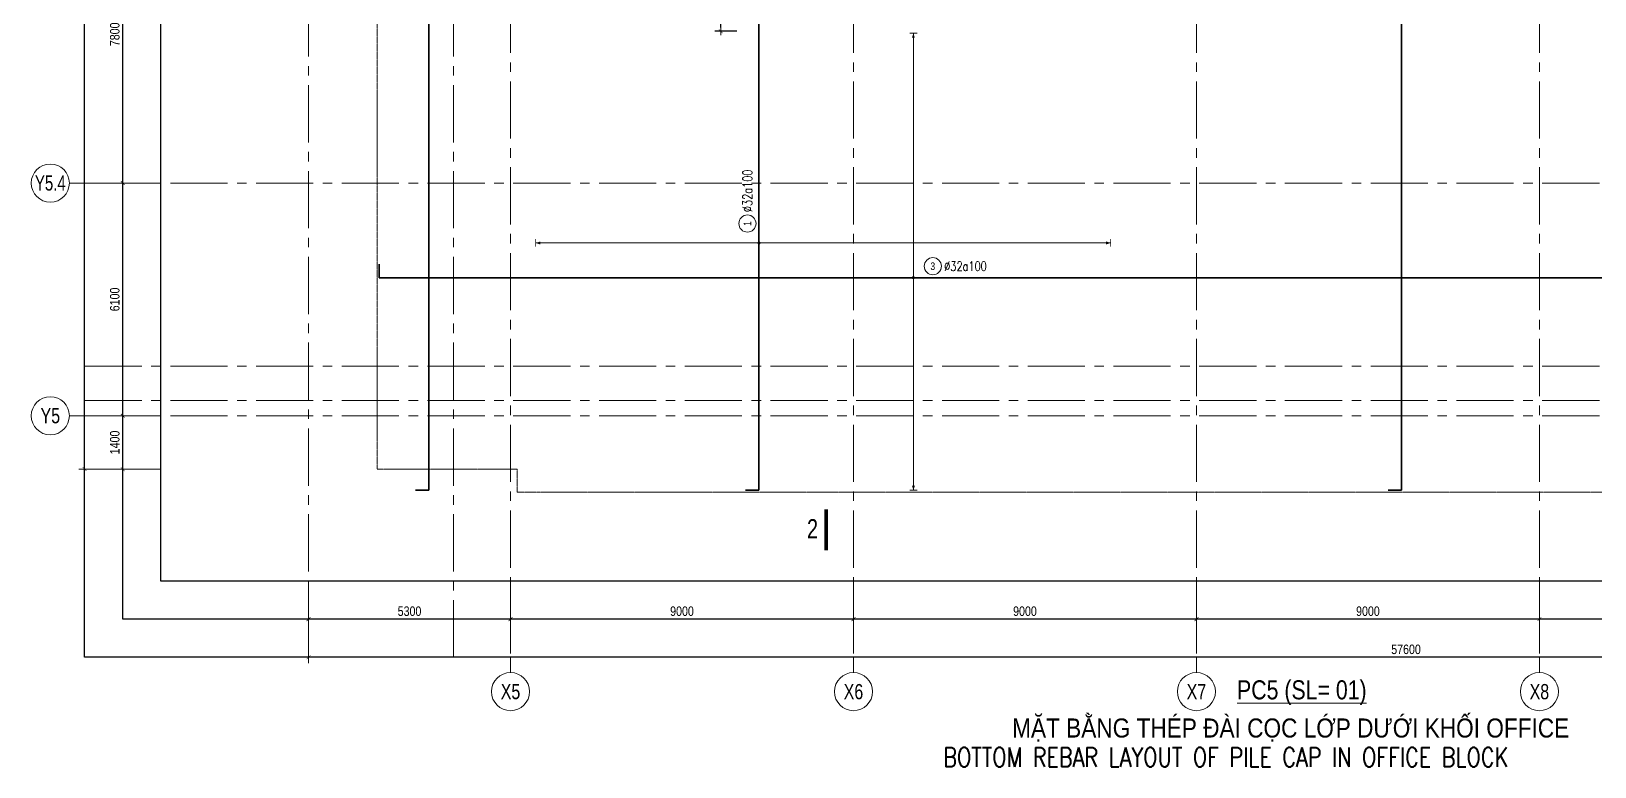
# Model space of a CAD drawing. Header units: millimetres. Extents: x -134772 to 596971, y -129535 to 35703.
# Drawn here: x 81846 to 122874, y -42678 to -23397 of the extents above; entities that cross this region are included whole.
import ezdxf
from ezdxf.enums import TextEntityAlignment as Align

# ---------------------------------------------------------------- set-up
doc = ezdxf.new("R2010")
doc.units = ezdxf.units.MM
doc.header["$MEASUREMENT"] = 0
doc.linetypes.add('HIDDEN', pattern=[0.375, 0.25, -0.125])
doc.linetypes.add('POD_Grid$0$CENTER2', pattern=[1.125, 0.75, -0.125, 0.125, -0.125])
doc.layers.get('Defpoints').update_dxf_attribs({"color": 252})
for name, color, linetype, lineweight in [('NDC_S_ANNO', 7, 'Continuous', 20), ('NDC_S_CONTINUOUS', 3, 'Continuous', 20), ('NDC_S_DIM', 1, 'Continuous', 9), ('NDC_S_ENG TITLE', 3, 'Continuous', 20), ('NDC_S_REBAR', 4, 'Continuous', 35), ('NDC_S_TEXT SYMBOL', 7, 'Continuous', 20), ('NDC_S_VN TEXT', 7, 'Continuous', 9), ('POD_Grid$0$NDC_S_AXIS', 5, 'POD_Grid$0$CENTER2', 13), ('POD_Grid$0$NDC_S_SYMBOL', 1, 'Continuous', 15), ('POD_Grid$0$NDC_S_TEXT SYMBOL', 7, 'Continuous', 20)]:
    doc.layers.add(name, color=color, linetype=linetype, lineweight=lineweight)
doc.styles.add('ARIAL', font='arial.ttf', dxfattribs={"width": 0.8})
doc.styles.add('NDC_ANNO', font='', dxfattribs={"width": 0.8})
doc.styles.add('NDC_ARIAL', font='arial.ttf', dxfattribs={"width": 0.8})
doc.styles.add('NDC_EN TXT', font='romans.shx', dxfattribs={"width": 0.8})
doc.styles.add('NDC_ROMANS', font='romans.shx', dxfattribs={"width": 0.8})
doc.styles.add('POD_Grid$0$NDC_ANNO', font='', dxfattribs={"width": 0.8})
doc.styles.get('NDC_ANNO').set_extended_font_data('Dotum')
doc.styles.get('POD_Grid$0$NDC_ANNO').set_extended_font_data('Dotum')
doc.dimstyles.new('NDC_1-100', dxfattribs={"dimscale": 100, "dimtxt": 2.5, "dimasz": 1, "dimexe": 1.5, "dimexo": 0, "dimgap": 0.8, "dimtad": 1, "dimdec": 0, "dimdsep": 46, "dimtxsty": 'NDC_ARIAL', "dimblk": 'DIMMARK', "dimcen": 49999.938995, "dimdle": 1.5, "dimclrd": 1, "dimclre": 1, "dimclrt": 3, "dimadec": 0, "dimazin": 0, "dimtfac": 1, "dimtdec": 0, "dimtix": 1, "dimtmove": 2, "dimatfit": 3, "dimfxl": 1, "dimarcsym": 0})

# ---------------------------------------------------------------- blocks, each defined once
blk = doc.blocks.new('kata_block_TD')
at = {"color": 6, "linetype": 'ByBlock', "lineweight": -2, "style": 'ARIAL', "width": 0.8}
blk.add_attdef('SECTDET2', text='', height=5, dxfattribs=at).set_placement((0, 7.97), align=Align.CENTER)
at = {"color": 0, "linetype": 'ByBlock', "lineweight": -2, "style": 'ARIAL', "width": 0.8}
blk.add_attdef('SECTDET1', text='', height=5, dxfattribs=at).set_placement((0, 1.47), align=Align.CENTER)
at = {"color": 3, "lineweight": 25, "style": 'ARIAL', "width": 0.8}
blk.add_attdef('SSCALE', text='', height=2.5, dxfattribs=at).set_placement((0, -4), align=Align.CENTER)
blk = doc.blocks.new('*U51')
at = {"layer": 'POD_Grid$0$NDC_S_SYMBOL'}
blk.add_line((0, 5), (0, 9), dxfattribs=at)
blk.add_circle((0, 0), 5, dxfattribs=at)
at = {"layer": 'POD_Grid$0$NDC_S_TEXT SYMBOL', "color": 7, "style": 'POD_Grid$0$NDC_ANNO', "width": 0.8}
blk.add_attdef('GRID', text='', height=4, dxfattribs=at).set_placement((0, 0), align=Align.MIDDLE)
blk = doc.blocks.new('*U52')
at = {"layer": 'POD_Grid$0$NDC_S_SYMBOL'}
blk.add_line((5, 0), (9, 0), dxfattribs=at)
blk.add_circle((0, 0), 5, dxfattribs=at)
at = {"layer": 'POD_Grid$0$NDC_S_TEXT SYMBOL', "color": 7, "style": 'POD_Grid$0$NDC_ANNO', "width": 0.8}
blk.add_attdef('GRID', text='', height=4, rotation=270, dxfattribs=at).set_placement((0, 0), align=Align.MIDDLE)
blk = doc.blocks.new('DIMMARK')
at = {"layer": 'NDC_S_DIM', "color": 1}
blk.add_line((-1.5, 0), (1, 0), dxfattribs=at)
at = {"layer": 'NDC_S_DIM', "color": 2, "const_width": 0.15}
blk.add_lwpolyline([(-0.5, -0.5), (0.5, 0.5)], dxfattribs=at)
blk = doc.blocks.new('*D383')
at = {"layer": 'Defpoints', "color": 0, "transparency": 16777216}
for p in [(-13226, 14900), (-11226, 14900), (-11226, -27300)]:
    blk.add_point(p, dxfattribs=at)
at = {"layer": 'NDC_S_DIM', "color": 1, "lineweight": -2, "transparency": 16777216}
for p, q in [((-11226, 14900), (-13376, 14900)), ((-13226, -27200), (-13226, 14800)), ((-11226, -27300), (-13376, -27300))]:
    blk.add_line(p, q, dxfattribs=at)
at = {"layer": 'NDC_S_DIM', "color": 1, "lineweight": -2, "transparency": 16777216, "xscale": 100, "yscale": 100, "zscale": 100}
for p, rotation in [((-13226, 14900), 90), ((-13226, -27300), 270)]:
    blk.add_blockref('DIMMARK', p, dxfattribs=dict(at, rotation=rotation))
at = {"layer": 'NDC_S_DIM', "color": 3, "transparency": 16777216, "insert": (-13434, -6200), "char_height": 250, "attachment_point": 5, "rotation": 90, "style": 'NDC_ARIAL'}
blk.add_mtext('42200', dxfattribs=at)
blk = doc.blocks.new('*D384')
at = {"layer": 'Defpoints', "color": 0, "transparency": 16777216}
for p in [(-12226, -25900), (-11226, -25900), (-11226, -27300)]:
    blk.add_point(p, dxfattribs=at)
at = {"layer": 'NDC_S_DIM', "color": 1, "lineweight": -2, "transparency": 16777216}
for p, q in [((-11226, -25900), (-12376, -25900)), ((-12226, -27200), (-12226, -26000)), ((-11226, -27300), (-12376, -27300))]:
    blk.add_line(p, q, dxfattribs=at)
at = {"layer": 'NDC_S_DIM', "color": 1, "lineweight": -2, "transparency": 16777216, "xscale": 100, "yscale": 100, "zscale": 100}
for p, rotation in [((-12226, -25900), 90), ((-12226, -27300), 270)]:
    blk.add_blockref('DIMMARK', p, dxfattribs=dict(at, rotation=rotation))
at = {"layer": 'NDC_S_DIM', "color": 3, "transparency": 16777216, "insert": (-12434, -26600), "char_height": 250, "attachment_point": 5, "rotation": 90, "style": 'NDC_ARIAL'}
blk.add_mtext('1400', dxfattribs=at)
blk = doc.blocks.new('*D385')
at = {"layer": 'Defpoints', "color": 0, "transparency": 16777216}
for p in [(-12226, -19800), (-11226, -19800), (-11226, -25900)]:
    blk.add_point(p, dxfattribs=at)
at = {"layer": 'NDC_S_DIM', "color": 1, "lineweight": -2, "transparency": 16777216}
for p, q in [((-11226, -19800), (-12376, -19800)), ((-12226, -25800), (-12226, -19900)), ((-11226, -25900), (-12376, -25900))]:
    blk.add_line(p, q, dxfattribs=at)
at = {"layer": 'NDC_S_DIM', "color": 1, "lineweight": -2, "transparency": 16777216, "xscale": 100, "yscale": 100, "zscale": 100}
for p, rotation in [((-12226, -19800), 90), ((-12226, -25900), 270)]:
    blk.add_blockref('DIMMARK', p, dxfattribs=dict(at, rotation=rotation))
at = {"layer": 'NDC_S_DIM', "color": 3, "transparency": 16777216, "insert": (-12434, -22850), "char_height": 250, "attachment_point": 5, "rotation": 90, "style": 'NDC_ARIAL'}
blk.add_mtext('6100', dxfattribs=at)
blk = doc.blocks.new('*D386')
at = {"layer": 'Defpoints', "color": 0, "transparency": 16777216}
for p in [(-12226, -12000), (-11226, -12000), (-11226, -19800)]:
    blk.add_point(p, dxfattribs=at)
at = {"layer": 'NDC_S_DIM', "color": 1, "lineweight": -2, "transparency": 16777216}
for p, q in [((-11226, -12000), (-12376, -12000)), ((-12226, -19700), (-12226, -12100)), ((-11226, -19800), (-12376, -19800))]:
    blk.add_line(p, q, dxfattribs=at)
at = {"layer": 'NDC_S_DIM', "color": 1, "lineweight": -2, "transparency": 16777216, "xscale": 100, "yscale": 100, "zscale": 100}
for p, rotation in [((-12226, -12000), 90), ((-12226, -19800), 270)]:
    blk.add_blockref('DIMMARK', p, dxfattribs=dict(at, rotation=rotation))
at = {"layer": 'NDC_S_DIM', "color": 3, "transparency": 16777216, "insert": (-12434, -15900), "char_height": 250, "attachment_point": 5, "rotation": 90, "style": 'NDC_ARIAL'}
blk.add_mtext('7800', dxfattribs=at)
blk = doc.blocks.new('*D399')
at = {"layer": 'Defpoints', "color": 0, "transparency": 16777216}
for p in [(-7350, -30233), (50250, -30233), (50250, -32233)]:
    blk.add_point(p, dxfattribs=at)
at = {"layer": 'NDC_S_DIM', "color": 1, "lineweight": -2, "transparency": 16777216}
for p, q in [((-7350, -30233), (-7350, -32383)), ((50250, -30233), (50250, -32383)), ((-7250, -32233), (50150, -32233))]:
    blk.add_line(p, q, dxfattribs=at)
at = {"layer": 'NDC_S_DIM', "color": 1, "lineweight": -2, "transparency": 16777216, "xscale": 100, "yscale": 100, "zscale": 100, "rotation": 180}
blk.add_blockref('DIMMARK', (-7350, -32233), dxfattribs=at)
at = {"layer": 'NDC_S_DIM', "color": 1, "lineweight": -2, "transparency": 16777216, "xscale": 100, "yscale": 100, "zscale": 100}
blk.add_blockref('DIMMARK', (50250, -32233), dxfattribs=at)
at = {"layer": 'NDC_S_DIM', "color": 3, "transparency": 16777216, "insert": (21450, -32025), "char_height": 250, "attachment_point": 5, "style": 'NDC_ARIAL'}
blk.add_mtext('57600', dxfattribs=at)
blk = doc.blocks.new('*D400')
at = {"layer": 'Defpoints', "color": 0, "transparency": 16777216}
for p in [(-7350, -30233), (-2050, -30233), (-2050, -31233)]:
    blk.add_point(p, dxfattribs=at)
at = {"layer": 'NDC_S_DIM', "color": 1, "lineweight": -2, "transparency": 16777216}
for p, q in [((-7350, -30233), (-7350, -31383)), ((-2050, -30233), (-2050, -31383)), ((-7250, -31233), (-2150, -31233))]:
    blk.add_line(p, q, dxfattribs=at)
at = {"layer": 'NDC_S_DIM', "color": 1, "lineweight": -2, "transparency": 16777216, "xscale": 100, "yscale": 100, "zscale": 100, "rotation": 180}
blk.add_blockref('DIMMARK', (-7350, -31233), dxfattribs=at)
at = {"layer": 'NDC_S_DIM', "color": 1, "lineweight": -2, "transparency": 16777216, "xscale": 100, "yscale": 100, "zscale": 100}
blk.add_blockref('DIMMARK', (-2050, -31233), dxfattribs=at)
at = {"layer": 'NDC_S_DIM', "color": 3, "transparency": 16777216, "insert": (-4700, -31025), "char_height": 250, "attachment_point": 5, "style": 'NDC_ARIAL'}
blk.add_mtext('5300', dxfattribs=at)
blk = doc.blocks.new('*D401')
at = {"layer": 'Defpoints', "color": 0, "transparency": 16777216}
for p in [(-2050, -30233), (6950, -30233), (6950, -31233)]:
    blk.add_point(p, dxfattribs=at)
at = {"layer": 'NDC_S_DIM', "color": 1, "lineweight": -2, "transparency": 16777216}
for p, q in [((-2050, -30233), (-2050, -31383)), ((6950, -30233), (6950, -31383)), ((-1950, -31233), (6850, -31233))]:
    blk.add_line(p, q, dxfattribs=at)
at = {"layer": 'NDC_S_DIM', "color": 1, "lineweight": -2, "transparency": 16777216, "xscale": 100, "yscale": 100, "zscale": 100, "rotation": 180}
blk.add_blockref('DIMMARK', (-2050, -31233), dxfattribs=at)
at = {"layer": 'NDC_S_DIM', "color": 1, "lineweight": -2, "transparency": 16777216, "xscale": 100, "yscale": 100, "zscale": 100}
blk.add_blockref('DIMMARK', (6950, -31233), dxfattribs=at)
at = {"layer": 'NDC_S_DIM', "color": 3, "transparency": 16777216, "insert": (2450, -31025), "char_height": 250, "attachment_point": 5, "style": 'NDC_ARIAL'}
blk.add_mtext('9000', dxfattribs=at)
blk = doc.blocks.new('*D402')
at = {"layer": 'Defpoints', "color": 0, "transparency": 16777216}
for p in [(6950, -30233), (15950, -30233), (15950, -31233)]:
    blk.add_point(p, dxfattribs=at)
at = {"layer": 'NDC_S_DIM', "color": 1, "lineweight": -2, "transparency": 16777216}
for p, q in [((6950, -30233), (6950, -31383)), ((15950, -30233), (15950, -31383)), ((7050, -31233), (15850, -31233))]:
    blk.add_line(p, q, dxfattribs=at)
at = {"layer": 'NDC_S_DIM', "color": 1, "lineweight": -2, "transparency": 16777216, "xscale": 100, "yscale": 100, "zscale": 100, "rotation": 180}
blk.add_blockref('DIMMARK', (6950, -31233), dxfattribs=at)
at = {"layer": 'NDC_S_DIM', "color": 1, "lineweight": -2, "transparency": 16777216, "xscale": 100, "yscale": 100, "zscale": 100}
blk.add_blockref('DIMMARK', (15950, -31233), dxfattribs=at)
at = {"layer": 'NDC_S_DIM', "color": 3, "transparency": 16777216, "insert": (11450, -31025), "char_height": 250, "attachment_point": 5, "style": 'NDC_ARIAL'}
blk.add_mtext('9000', dxfattribs=at)
blk = doc.blocks.new('*D403')
at = {"layer": 'Defpoints', "color": 0, "transparency": 16777216}
for p in [(15950, -30233), (24950, -30233), (24950, -31233)]:
    blk.add_point(p, dxfattribs=at)
at = {"layer": 'NDC_S_DIM', "color": 1, "lineweight": -2, "transparency": 16777216}
for p, q in [((15950, -30233), (15950, -31383)), ((24950, -30233), (24950, -31383)), ((16050, -31233), (24850, -31233))]:
    blk.add_line(p, q, dxfattribs=at)
at = {"layer": 'NDC_S_DIM', "color": 1, "lineweight": -2, "transparency": 16777216, "xscale": 100, "yscale": 100, "zscale": 100, "rotation": 180}
blk.add_blockref('DIMMARK', (15950, -31233), dxfattribs=at)
at = {"layer": 'NDC_S_DIM', "color": 1, "lineweight": -2, "transparency": 16777216, "xscale": 100, "yscale": 100, "zscale": 100}
blk.add_blockref('DIMMARK', (24950, -31233), dxfattribs=at)
at = {"layer": 'NDC_S_DIM', "color": 3, "transparency": 16777216, "insert": (20450, -31025), "char_height": 250, "attachment_point": 5, "style": 'NDC_ARIAL'}
blk.add_mtext('9000', dxfattribs=at)
blk = doc.blocks.new('*D404')
at = {"layer": 'Defpoints', "color": 0, "transparency": 16777216}
for p in [(24950, -30233), (33950, -30233), (33950, -31233)]:
    blk.add_point(p, dxfattribs=at)
at = {"layer": 'NDC_S_DIM', "color": 1, "lineweight": -2, "transparency": 16777216}
for p, q in [((24950, -30233), (24950, -31383)), ((33950, -30233), (33950, -31383)), ((25050, -31233), (33850, -31233))]:
    blk.add_line(p, q, dxfattribs=at)
at = {"layer": 'NDC_S_DIM', "color": 1, "lineweight": -2, "transparency": 16777216, "xscale": 100, "yscale": 100, "zscale": 100, "rotation": 180}
blk.add_blockref('DIMMARK', (24950, -31233), dxfattribs=at)
at = {"layer": 'NDC_S_DIM', "color": 1, "lineweight": -2, "transparency": 16777216, "xscale": 100, "yscale": 100, "zscale": 100}
blk.add_blockref('DIMMARK', (33950, -31233), dxfattribs=at)
at = {"layer": 'NDC_S_DIM', "color": 3, "transparency": 16777216, "insert": (29450, -31025), "char_height": 250, "attachment_point": 5, "style": 'NDC_ARIAL'}
blk.add_mtext('9000', dxfattribs=at)
blk = doc.blocks.new('*U274')
at = {"layer": 'NDC_S_ANNO', "linetype": 'ByBlock', "lineweight": -2}
blk.add_line((0, 4.36), (0, -1), dxfattribs=at)
at = {"layer": 'NDC_S_ANNO', "ltscale": 0.005, "const_width": 0.5}
blk.add_lwpolyline([(0, -1), (0, 4.36)], dxfattribs=at)
at = {"layer": 'NDC_S_TEXT SYMBOL', "linetype": 'ByBlock', "lineweight": -2, "style": 'NDC_ANNO', "width": 0.8}
blk.add_attdef('DETAIL', text='', height=2.5, dxfattribs=at).set_placement((-1.05, 1.82), align=Align.MIDDLE_RIGHT)
blk = doc.blocks.new('*U1016')
h = blk.add_hatch(color=6)
edge = h.paths.add_edge_path()
edge.add_arc((-2.99, 0), 0.3, 0, 360)
at = {"ltscale": 500}
for p, q in [((-143.22, 0), (-143.22, 3.5)), ((0, 0), (-143.22, 0)), ((0, 0), (375.28, 0))]:
    blk.add_line(p, q, dxfattribs=at)
at = {"layer": 'NDC_S_DIM', "color": 8}
for q in [(-2.99, 64.09), (-2.99, -55.71)]:
    blk.add_line((-2.99, 0), q, dxfattribs=at)
for points in [[(-3.99, 64.09, 0.2, 0.2, 0), (-1.99, 64.09, 0, 0, 0)], [(-3.99, -55.71, 0.2, 0.2, 0), (-1.99, -55.71, 0, 0, 0)]]:
    blk.add_lwpolyline(points, format="xyseb", dxfattribs=at)
at = {"layer": 'NDC_S_DIM'}
blk.add_circle((2.1, 3), 2.25, dxfattribs=at)
at = {"layer": 'NDC_S_DIM', "color": 6}
blk.add_circle((-2.99, 0), 0.3, dxfattribs=at)
at = {"layer": 'NDC_S_DIM', "color": 8}
for points in [[(-3.39, 62.89), (-2.99, 64.09), (-2.59, 62.89)], [(-3.39, -54.51), (-2.99, -55.71), (-2.59, -54.51)]]:
    blk.add_solid(points, dxfattribs=at)
at = {"layer": 'NDC_S_VN TEXT', "color": 3, "style": 'NDC_EN TXT', "width": 0.75}
blk.add_attdef('DKT', (5.1, 1.75), '', height=2.5, dxfattribs=at)
at = {"layer": 'NDC_S_VN TEXT', "style": 'ARIAL', "width": 0.8}
blk.add_attdef('KHT', text='', height=2, dxfattribs=at).set_placement((2.1, 3), align=Align.MIDDLE_CENTER)
blk = doc.blocks.new('*U1026')
h = blk.add_hatch(color=6)
edge = h.paths.add_edge_path()
edge.add_arc((-2.99, 0), 0.3, 0, 360)
at = {"ltscale": 500}
for p, q in [((-344.41, 0), (-344.41, 3.5)), ((0, 0), (-344.41, 0)), ((0, 0), (82.59, 0)), ((82.59, 0), (82.59, 3.5))]:
    blk.add_line(p, q, dxfattribs=at)
at = {"layer": 'NDC_S_DIM', "color": 8}
for q in [(-2.99, 75.36), (-2.99, -245.65)]:
    blk.add_line((-2.99, 0), q, dxfattribs=at)
for points in [[(-3.99, 75.36, 0.2, 0.2, 0), (-1.99, 75.36, 0, 0, 0)], [(-3.99, -245.65, 0.2, 0.2, 0), (-1.99, -245.65, 0, 0, 0)]]:
    blk.add_lwpolyline(points, format="xyseb", dxfattribs=at)
at = {"layer": 'NDC_S_DIM'}
blk.add_circle((2.1, 3), 2.25, dxfattribs=at)
at = {"layer": 'NDC_S_DIM', "color": 6}
blk.add_circle((-2.99, 0), 0.3, dxfattribs=at)
at = {"layer": 'NDC_S_DIM', "color": 8}
for points in [[(-3.39, 74.16), (-2.99, 75.36), (-2.59, 74.16)], [(-3.39, -244.45), (-2.99, -245.65), (-2.59, -244.45)]]:
    blk.add_solid(points, dxfattribs=at)
at = {"layer": 'NDC_S_VN TEXT', "color": 3, "style": 'NDC_EN TXT', "width": 0.75}
blk.add_attdef('DKT', (5.1, 1.75), '', height=2.5, dxfattribs=at)
at = {"layer": 'NDC_S_VN TEXT', "style": 'ARIAL', "width": 0.8}
blk.add_attdef('KHT', text='', height=2, dxfattribs=at).set_placement((2.1, 3), align=Align.MIDDLE_CENTER)
blk = doc.blocks.new('*U1028')
h = blk.add_hatch(color=6)
edge = h.paths.add_edge_path()
edge.add_arc((-2.99, 0), 0.3, 0, 360)
at = {"ltscale": 500}
for p, q in [((-67.79, 0), (-67.79, 3.5)), ((0, 0), (-67.79, 0)), ((0, 0), (65.51, 0)), ((65.51, 0), (65.51, 0))]:
    blk.add_line(p, q, dxfattribs=at)
at = {"layer": 'NDC_S_DIM', "color": 8}
for q in [(-2.99, 58.55), (-2.99, -92.32)]:
    blk.add_line((-2.99, 0), q, dxfattribs=at)
for points in [[(-3.99, 58.55, 0.2, 0.2, 0), (-1.99, 58.55, 0, 0, 0)], [(-3.99, -92.32, 0.2, 0.2, 0), (-1.99, -92.32, 0, 0, 0)]]:
    blk.add_lwpolyline(points, format="xyseb", dxfattribs=at)
at = {"layer": 'NDC_S_DIM'}
blk.add_circle((2.1, 3), 2.25, dxfattribs=at)
at = {"layer": 'NDC_S_DIM', "color": 6}
blk.add_circle((-2.99, 0), 0.3, dxfattribs=at)
at = {"layer": 'NDC_S_DIM', "color": 8}
for points in [[(-3.39, 57.35), (-2.99, 58.55), (-2.59, 57.35)], [(-3.39, -91.12), (-2.99, -92.32), (-2.59, -91.12)]]:
    blk.add_solid(points, dxfattribs=at)
at = {"layer": 'NDC_S_VN TEXT', "color": 3, "style": 'NDC_EN TXT', "width": 0.75}
blk.add_attdef('DKT', (5.1, 1.75), '', height=2.5, dxfattribs=at)
at = {"layer": 'NDC_S_VN TEXT', "style": 'ARIAL', "width": 0.8}
blk.add_attdef('KHT', text='', height=2, dxfattribs=at).set_placement((2.1, 3), align=Align.MIDDLE_CENTER)
blk = doc.blocks.new('*D692')
at = {"layer": 'Defpoints', "color": 0, "transparency": 16777216}
for p in [(99938, -22097), (100360, -22097), (100360, -23397)]:
    blk.add_point(p, dxfattribs=at)
at = {"layer": 'NDC_S_DIM', "color": 1, "lineweight": -2, "transparency": 16777216}
for p, q in [((100360, -22097), (99788, -22097)), ((99938, -23297), (99938, -22197)), ((100360, -23397), (99788, -23397))]:
    blk.add_line(p, q, dxfattribs=at)
at = {"layer": 'NDC_S_DIM', "color": 1, "lineweight": -2, "transparency": 16777216, "xscale": 100, "yscale": 100, "zscale": 100}
for p, rotation in [((99938, -22097), 90), ((99938, -23397), 270)]:
    blk.add_blockref('DIMMARK', p, dxfattribs=dict(at, rotation=rotation))
at = {"layer": 'NDC_S_DIM', "color": 3, "transparency": 16777216, "insert": (99730, -22747), "char_height": 250, "attachment_point": 5, "rotation": 90, "style": 'NDC_ARIAL'}
blk.add_mtext('1300', dxfattribs=at)
blk = doc.blocks.new('*U1029')
h = blk.add_hatch(color=6)
edge = h.paths.add_edge_path()
edge.add_arc((-2.99, 0), 0.3, 0, 360)
at = {"ltscale": 500}
for p, q in [((-344.41, 0), (-344.41, 3.5)), ((0, 0), (-344.41, 0)), ((0, 0), (82.59, 0)), ((82.59, 0), (82.59, 3.5))]:
    blk.add_line(p, q, dxfattribs=at)
at = {"layer": 'NDC_S_DIM', "color": 8}
for q in [(-2.99, 11.07), (-2.99, -21.92)]:
    blk.add_line((-2.99, 0), q, dxfattribs=at)
for points in [[(-3.99, 11.07, 0.2, 0.2, 0), (-1.99, 11.07, 0, 0, 0)], [(-3.99, -21.92, 0.2, 0.2, 0), (-1.99, -21.92, 0, 0, 0)]]:
    blk.add_lwpolyline(points, format="xyseb", dxfattribs=at)
at = {"layer": 'NDC_S_DIM'}
blk.add_circle((2.1, 3), 2.25, dxfattribs=at)
at = {"layer": 'NDC_S_DIM', "color": 6}
blk.add_circle((-2.99, 0), 0.3, dxfattribs=at)
at = {"layer": 'NDC_S_DIM', "color": 8}
for points in [[(-3.39, 9.87), (-2.99, 11.07), (-2.59, 9.87)], [(-3.39, -20.72), (-2.99, -21.92), (-2.59, -20.72)]]:
    blk.add_solid(points, dxfattribs=at)
at = {"layer": 'NDC_S_VN TEXT', "color": 3, "style": 'NDC_EN TXT', "width": 0.75}
blk.add_attdef('DKT', (5.1, 1.75), '', height=2.5, dxfattribs=at)
at = {"layer": 'NDC_S_VN TEXT', "style": 'ARIAL', "width": 0.8}
blk.add_attdef('KHT', text='', height=2, dxfattribs=at).set_placement((2.1, 3), align=Align.MIDDLE_CENTER)
blk = doc.blocks.new('luoi truc office')
at = {"layer": 'Defpoints'}
for points in [[(-13226.4, 18600), (53438.9, 18600), (53438.9, -32232.8), (-13226.4, -32232.8)], [(-12226.4, 17600), (52438.9, 17600), (52438.9, -31232.8), (-12226.4, -31232.8)], [(-11226.4, 16600), (51438.9, 16600), (51438.9, -30232.8), (-11226.4, -30232.8)]]:
    blk.add_lwpolyline(points, close=True, dxfattribs=at)
at = {"layer": 'POD_Grid$0$NDC_S_AXIS', "ltscale": 2000}
for p, q in [((-7350, -32232.8), (-7350, 18600)), ((-3550, -32232.8), (-3550, 18600)), ((-2050, -32134.4), (-2050, 18600)), ((6950, -32134.4), (6950, 18600)), ((15950, -32134.4), (15950, 18600)), ((24950, -32134.4), (24950, 18600)), ((-13226.4, -19800), (51407.7, -19800)), ((-13226.4, -24600), (51407.7, -24600)), ((-13226.4, -25500), (51407.7, -25500)), ((-13226.4, -25900), (53438.9, -25900))]:
    blk.add_line(p, q, dxfattribs=at)
at = {"layer": 'POD_Grid$0$NDC_S_AXIS'}
ref = blk.add_blockref('*U52', (-14126.4, -19800), dxfattribs=dict(at, xscale=100, yscale=100, zscale=100))
ref.add_attrib('GRID', 'Y5.4', dxfattribs={"layer": 'POD_Grid$0$NDC_S_TEXT SYMBOL', "color": 7, "height": 400, "style": 'POD_Grid$0$NDC_ANNO', "width": 0.75}).set_placement((-14126.4, -19800), align=Align.MIDDLE)
ref = blk.add_blockref('*U52', (-14126.4, -25900), dxfattribs=dict(at, xscale=100, yscale=100, zscale=100))
ref.add_attrib('GRID', 'Y5', dxfattribs={"layer": 'POD_Grid$0$NDC_S_TEXT SYMBOL', "color": 7, "height": 400, "style": 'POD_Grid$0$NDC_ANNO', "width": 0.8}).set_placement((-14126.4, -25900), align=Align.MIDDLE)
at = {"layer": 'POD_Grid$0$NDC_S_AXIS', "xscale": 100, "yscale": 100, "zscale": 100}
for p, values in [((-2050, -33132.8), {'GRID': 'X5'}), ((6950, -33132.8), {'GRID': 'X6'}), ((15950, -33132.8), {'GRID': 'X7'}), ((24950, -33132.8), {'GRID': 'X8'})]:
    blk.add_blockref('*U51', p, dxfattribs=at).add_auto_attribs(values)
at = {"layer": 'NDC_S_DIM'}
for base, p1, p2, picture, middle in [((-13226.4, 14900), (-11226.4, -27300), (-11226.4, 14900), '*D383', (-13434, -6200)), ((-12226.4, -12000), (-11226.4, -19800), (-11226.4, -12000), '*D386', (-12434, -15900)), ((-12226.4, -19800), (-11226.4, -25900), (-11226.4, -19800), '*D385', (-12434, -22850)), ((-12226.4, -25900), (-11226.4, -27300), (-11226.4, -25900), '*D384', (-12434, -26600))]:
    dim = blk.add_linear_dim(base=base, p1=p1, p2=p2, angle=90, dimstyle='NDC_1-100', dxfattribs=at)
    dim.commit()
    dim.dimension.update_dxf_attribs({"geometry": picture, "text_midpoint": middle})
for base, p1, p2, picture, middle in [((50250, -32232.8), (-7350, -30232.8), (50250, -30232.8), '*D399', (21450, -32025.1)), ((-2050, -31232.8), (-7350, -30232.8), (-2050, -30232.8), '*D400', (-4700, -31025.1)), ((6950, -31232.8), (-2050, -30232.8), (6950, -30232.8), '*D401', (2450, -31025.1)), ((15950, -31232.8), (6950, -30232.8), (15950, -30232.8), '*D402', (11450, -31025.1)), ((24950, -31232.8), (15950, -30232.8), (24950, -30232.8), '*D403', (20450, -31025.1)), ((33950, -31232.8), (24950, -30232.8), (33950, -30232.8), '*D404', (29450, -31025.1))]:
    dim = blk.add_linear_dim(base=base, p1=p1, p2=p2, dimstyle='NDC_1-100', dxfattribs=at)
    dim.commit()
    dim.dimension.update_dxf_attribs({"geometry": picture, "text_midpoint": middle})

msp = doc.modelspace()

# ---------------------------------------------------------------- linework, layer by layer
at = {"layer": 'NDC_S_CONTINUOUS', "linetype": 'HIDDEN'}
msp.add_lwpolyline([(90922.1, -22947.3), (90922.1, -34877.1), (94597.1, -34877.1), (94597.1, -35477.1), (95097.1, -35477.1), (95097.1, -35477.1), (98147.1, -35477.1), (98147.1, -35477.1), (98647.1, -35477.1), (98647.1, -35477.1), (102572.1, -35477.1), (102572.1, -35477.1), (103072.1, -35477.1), (103072.1, -35477.1), (112172.1, -35477.1), (112172.1, -35477.1), (112672.1, -35477.1), (112672.1, -35477.1), (120572.1, -35477.1), (120572.1, -35477.1), (121072.1, -35477.1), (121072.1, -35477.1), (142872.1, -35477.1)], dxfattribs=at)

# ---------------------------------------------------------------- block references
at = {"layer": 'NDC_S_DIM'}
msp.add_blockref('luoi truc office', (96472.1, -7577.1), dxfattribs=at)
at = {"layer": 'NDC_S_REBAR', "xscale": 100, "yscale": 100, "zscale": 100, "rotation": 90}
for name, p, values in [('*U1029', (92279, -985.6), {'KHT': '7', 'DKT': '%%c32a100'}), ('*U1026', (117807.5, -985.6), {'KHT': '7', 'DKT': '%%c32a100'}), ('*U1028', (100939.2, -28648), {'KHT': '1', 'DKT': '%%c32a100'})]:
    msp.add_blockref(name, p, dxfattribs=at).add_auto_attribs(values)
at = {"layer": 'NDC_S_REBAR', "xscale": 100, "yscale": 100, "zscale": 100}
msp.add_blockref('*U1016', (105293.6, -29856.5), dxfattribs=at).add_auto_attribs({'KHT': '3', 'DKT': '%%c32a100'})
at = {"layer": 'NDC_S_VN TEXT', "xscale": 200, "yscale": 200, "zscale": 200}
msp.add_blockref('*U274', (102703.1, -36802.1), dxfattribs=at).add_auto_attribs({'DETAIL': '2'})
at = {"layer": 'NDC_S_VN TEXT', "ltscale": 0.005}
ref = msp.add_blockref('kata_block_TD', (115188.1, -41059.4), dxfattribs=dict(at, xscale=100, yscale=100, zscale=100))
ref.add_attrib('SECTDET1', '%%uPC5 (SL= 01)', dxfattribs={"layer": '0', "color": 0, "linetype": 'ByBlock', "lineweight": -2, "height": 500, "style": 'ARIAL', "width": 0.8}).set_placement((115188.1, -40912.4), align=Align.CENTER)

# ---------------------------------------------------------------- texts
at = {"layer": 'NDC_S_ENG TITLE', "style": 'NDC_ROMANS', "width": 0.8}
msp.add_text('BOTTOM REBAR LAYOUT OF PILE CAP IN OFFICE BLOCK', height=500, dxfattribs=at).set_placement((105777.7, -42427.6), align=Align.MIDDLE_LEFT)
at = {"layer": 'NDC_S_VN TEXT', "style": 'NDC_ARIAL', "width": 0.85}
msp.add_text('MẶT BẰNG THÉP ĐÀI CỌC LỚP DƯỚI KHỐI OFFICE', height=500, dxfattribs=at).set_placement((114895.1, -41663.1), align=Align.MIDDLE_CENTER)

# ---------------------------------------------------------------- dimensions: what is measured, and where the dimension line sits
at = {"layer": 'NDC_S_DIM'}
dim = msp.add_linear_dim(base=(99937.5, -22097.3), p1=(100360, -23397.3), p2=(100360, -22097.3), angle=90, dimstyle='NDC_1-100', dxfattribs=at)
dim.commit()
dim.dimension.update_dxf_attribs({"geometry": '*D692', "text_midpoint": (99729.8, -22747.3)})

doc.saveas('drawing.dxf')
